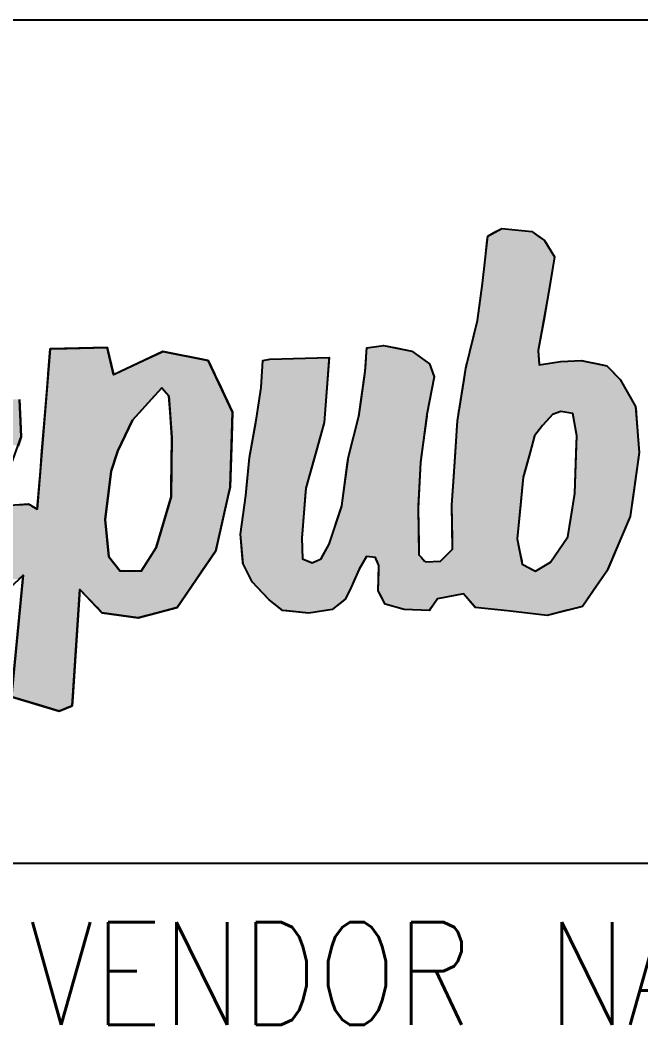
# Model space of a CAD drawing. Extents: x 2091.8 to 2122.7, y 1552.4 to 1562.7.
# Drawn here: x 2104.7977 to 2105.0606, y 1556.2652 to 1556.6903 of the extents above; entities that cross this region are included whole.
import ezdxf
from ezdxf.enums import TextEntityAlignment as Align

# ---------------------------------------------------------------- set-up
doc = ezdxf.new("R2010")
doc.units = 0
doc.layers.get('0').update_dxf_attribs({"linetype": 'CONTINUOUS'})
doc.layers.add('TITLE_BLOCK', color=7, linetype='CONTINUOUS')
doc.styles.add('ANNOTATIVE', font='txt.shx')

# ---------------------------------------------------------------- blocks, each defined once
blk = doc.blocks.new('*U75')
at = {"color": 216, "linetype": 'CONTINUOUS'}
for p, q in [((4615.96, 1089.03), (4617.52, 1108.32)), ((4617.52, 1108.32), (4630.28, 1108.61)), ((4630.28, 1108.61), (4661.33, 1109.31)), ((4661.33, 1109.31), (4661.49, 1108.61)), ((4661.49, 1108.61), (4661.56, 1108.32)), ((4661.56, 1108.32), (4666.16, 1089.03)), ((4689.43, 1099.37), (4703.05, 1105.81)), ((4703.05, 1105.81), (4704.14, 1106.33)), ((4704.14, 1106.33), (4706.73, 1105.81)), ((4706.73, 1105.81), (4738.99, 1099.37)), ((4667.58, 1089.03), (4689.43, 1099.37)), ((4738.99, 1099.37), (4743.9, 1089.03)), ((4615.09, 1078.3), (4615.91, 1088.43)), ((4615.91, 1088.43), (4615.96, 1089.03)), ((4743.9, 1089.03), (4744.19, 1088.43)), ((4744.19, 1088.43), (4749.01, 1078.3)), ((4614.61, 1072.25), (4615.09, 1078.3)), ((4749.01, 1078.3), (4751.89, 1072.25)), ((4593.83, 1069.46), (4594.63, 1052.99)), ((4613.09, 1053.53), (4614.61, 1072.25)), ((4697.85, 1072.25), (4680.77, 1053.53)), ((4709.75, 1059.59), (4708.88, 1072.25)), ((4751.89, 1072.25), (4757.91, 1059.59)), ((4711.09, 1040.32), (4709.75, 1059.59)), ((4757.91, 1059.59), (4757.24, 1040.32)), ((4594.63, 1052.99), (4595.23, 1040.8)), ((4611.18, 1029.87), (4613.09, 1053.53)), ((4680.77, 1053.53), (4669.48, 1029.87)), ((4595.23, 1040.8), (4592.77, 1033.82)), ((4710.62, 1001.91), (4711.09, 1040.32)), ((4757.24, 1040.32), (4755.92, 1001.91)), ((4609.94, 1014.42), (4611.18, 1029.87)), ((4669.48, 1029.87), (4664.5, 1014.42)), ((4607.56, 985), (4609.94, 1014.42)), ((4664.5, 1014.42), (4660.83, 985)), ((4710.53, 994.64), (4710.62, 1001.91)), ((4755.92, 1001.91), (4754.28, 994.64)), ((4592.08, 988.36), (4600.83, 989.06)), ((4600.83, 989.06), (4601.99, 988.36)), ((4698.96, 955.56), (4710.53, 994.64)), ((4754.28, 994.64), (4745.5, 955.56)), ((4601.99, 988.36), (4603.15, 987.66)), ((4603.15, 987.66), (4607.56, 985)), ((4660.83, 985), (4659.83, 977.02)), ((4659.83, 977.02), (4660.56, 969.49)), ((4660.56, 969.49), (4662.59, 948.4)), ((4687.39, 937.39), (4697.45, 953.18)), ((4697.45, 953.18), (4698.96, 955.56)), ((4744.96, 953.18), (4734.19, 937.39)), ((4745.5, 955.56), (4744.96, 953.18)), ((4662.59, 948.4), (4666.42, 943.62)), ((4666.42, 943.62), (4671.41, 937.39)), ((4734.19, 937.39), (4732.07, 934.28)), ((4596.61, 934.28), (4593.24, 931.04)), ((4595.56, 923.34), (4596.61, 934.28)), ((4732.07, 934.28), (4724.6, 923.34)), ((4587.65, 840.8), (4595.56, 923.34)), ((4640.42, 923.34), (4634.91, 840.8)), ((4653.58, 909.42), (4640.42, 923.34)), ((4724.6, 923.34), (4715.09, 909.42)), ((4657.34, 905.44), (4653.58, 909.42)), ((4685.22, 901.47), (4657.34, 905.44)), ((4700.16, 905.44), (4685.22, 901.47)), ((4715.09, 909.42), (4700.16, 905.44)), ((4611.09, 833.84), (4587.65, 840.8)), ((4634.91, 840.8), (4634.44, 833.84)), ((4624.49, 829.86), (4611.09, 833.84)), ((4634.44, 833.84), (4624.49, 829.86))]:
    blk.add_line(p, q, dxfattribs=at)
at = {"color": 216, "linetype": 'CONTINUOUS', "extrusion": (0, 0, -1)}
for points in [[(-4617.52, 1108.32), (-4666.16, 1089.03), (-4615.96, 1089.03)], [(-4630.28, 1108.61), (-4661.56, 1108.32), (-4617.52, 1108.32)], [(-4617.52, 1108.32), (-4661.56, 1108.32), (-4666.16, 1089.03)], [(-4661.33, 1109.31), (-4661.49, 1108.61), (-4630.28, 1108.61)], [(-4630.28, 1108.61), (-4661.49, 1108.61), (-4661.56, 1108.32)], [(-4703.05, 1105.81), (-4738.99, 1099.37), (-4689.43, 1099.37)], [(-4704.14, 1106.33), (-4706.73, 1105.81), (-4703.05, 1105.81)], [(-4703.05, 1105.81), (-4706.73, 1105.81), (-4738.99, 1099.37)], [(-4689.43, 1099.37), (-4743.9, 1089.03), (-4667.58, 1089.03)], [(-4689.43, 1099.37), (-4738.99, 1099.37), (-4743.9, 1089.03)], [(-4615.91, 1088.43), (-4749.01, 1078.3), (-4615.09, 1078.3)], [(-4615.96, 1089.03), (-4666.31, 1088.43), (-4615.91, 1088.43)], [(-4615.91, 1088.43), (-4744.19, 1088.43), (-4749.01, 1078.3)], [(-4615.96, 1089.03), (-4666.16, 1089.03), (-4666.31, 1088.43)], [(-4667.58, 1089.03), (-4744.19, 1088.43), (-4666.31, 1088.43)], [(-4667.58, 1089.03), (-4743.9, 1089.03), (-4744.19, 1088.43)], [(-4615.09, 1078.3), (-4697.85, 1072.25), (-4614.61, 1072.25)], [(-4615.09, 1078.3), (-4703.37, 1078.3), (-4697.85, 1072.25)], [(-4703.37, 1078.3), (-4751.89, 1072.25), (-4708.88, 1072.25)], [(-4703.37, 1078.3), (-4749.01, 1078.3), (-4751.89, 1072.25)], [(-4557.81, 1069.46), (-4594.63, 1052.99), (-4556.2, 1052.99)], [(-4557.81, 1069.46), (-4593.83, 1069.46), (-4594.63, 1052.99)], [(-4614.61, 1072.25), (-4680.77, 1053.53), (-4613.09, 1053.53)], [(-4614.61, 1072.25), (-4697.85, 1072.25), (-4680.77, 1053.53)], [(-4708.88, 1072.25), (-4757.91, 1059.59), (-4709.75, 1059.59)], [(-4708.88, 1072.25), (-4751.89, 1072.25), (-4757.91, 1059.59)], [(-4709.75, 1059.59), (-4757.24, 1040.32), (-4711.09, 1040.32)], [(-4709.75, 1059.59), (-4757.91, 1059.59), (-4757.24, 1040.32)], [(-4556.2, 1052.99), (-4595.23, 1040.8), (-4552.6, 1040.8)], [(-4556.2, 1052.99), (-4594.63, 1052.99), (-4595.23, 1040.8)], [(-4613.09, 1053.53), (-4669.48, 1029.87), (-4611.18, 1029.87)], [(-4613.09, 1053.53), (-4680.77, 1053.53), (-4669.48, 1029.87)], [(-4552.6, 1040.8), (-4595.23, 1040.8), (-4592.77, 1033.82)], [(-4711.09, 1040.32), (-4755.92, 1001.91), (-4710.62, 1001.91)], [(-4711.09, 1040.32), (-4757.24, 1040.32), (-4755.92, 1001.91)], [(-4611.18, 1029.87), (-4664.5, 1014.42), (-4609.94, 1014.42)], [(-4611.18, 1029.87), (-4669.48, 1029.87), (-4664.5, 1014.42)], [(-4609.94, 1014.42), (-4660.83, 985), (-4607.56, 985)], [(-4609.94, 1014.42), (-4664.5, 1014.42), (-4660.83, 985)], [(-4710.62, 1001.91), (-4754.28, 994.64), (-4710.53, 994.64)], [(-4710.62, 1001.91), (-4755.92, 1001.91), (-4754.28, 994.64)], [(-4600.83, 989.06), (-4601.99, 988.36), (-4592.08, 988.36)], [(-4710.53, 994.64), (-4745.5, 955.56), (-4698.96, 955.56)], [(-4710.53, 994.64), (-4754.28, 994.64), (-4745.5, 955.56)], [(-4582.61, 985), (-4659.83, 977.02), (-4580.46, 977.02)], [(-4583.33, 987.66), (-4607.56, 985), (-4582.61, 985)], [(-4582.61, 985), (-4660.83, 985), (-4659.83, 977.02)], [(-4592.08, 988.36), (-4603.15, 987.66), (-4583.33, 987.66)], [(-4583.33, 987.66), (-4603.15, 987.66), (-4607.56, 985)], [(-4592.08, 988.36), (-4601.99, 988.36), (-4603.15, 987.66)], [(-4580.46, 977.02), (-4660.56, 969.49), (-4578.43, 969.49)], [(-4580.46, 977.02), (-4659.83, 977.02), (-4660.56, 969.49)], [(-4578.43, 969.49), (-4662.59, 948.4), (-4568.16, 948.4)], [(-4578.43, 969.49), (-4660.56, 969.49), (-4662.59, 948.4)], [(-4697.45, 953.18), (-4734.19, 937.39), (-4687.39, 937.39)], [(-4698.96, 955.56), (-4744.96, 953.18), (-4697.45, 953.18)], [(-4697.45, 953.18), (-4744.96, 953.18), (-4734.19, 937.39)], [(-4698.96, 955.56), (-4745.5, 955.56), (-4744.96, 953.18)], [(-4565.83, 943.62), (-4671.41, 937.39), (-4551.63, 937.39)], [(-4568.16, 948.4), (-4666.42, 943.62), (-4565.83, 943.62)], [(-4565.83, 943.62), (-4666.42, 943.62), (-4671.41, 937.39)], [(-4568.16, 948.4), (-4662.59, 948.4), (-4666.42, 943.62)], [(-4551.63, 937.39), (-4732.07, 934.28), (-4544.54, 934.28)], [(-4551.63, 937.39), (-4734.19, 937.39), (-4732.07, 934.28)], [(-4544.54, 934.28), (-4596.61, 934.28), (-4593.24, 931.04)], [(-4596.61, 934.28), (-4724.6, 923.34), (-4595.56, 923.34)], [(-4596.61, 934.28), (-4732.07, 934.28), (-4724.6, 923.34)], [(-4595.56, 923.34), (-4634.91, 840.8), (-4587.65, 840.8)], [(-4595.56, 923.34), (-4640.42, 923.34), (-4634.91, 840.8)], [(-4640.42, 923.34), (-4715.09, 909.42), (-4653.58, 909.42)], [(-4640.42, 923.34), (-4724.6, 923.34), (-4715.09, 909.42)], [(-4653.58, 909.42), (-4700.16, 905.44), (-4657.34, 905.44)], [(-4653.58, 909.42), (-4715.09, 909.42), (-4700.16, 905.44)], [(-4657.34, 905.44), (-4700.16, 905.44), (-4685.22, 901.47)], [(-4587.65, 840.8), (-4634.44, 833.84), (-4611.09, 833.84)], [(-4587.65, 840.8), (-4634.91, 840.8), (-4634.44, 833.84)], [(-4611.09, 833.84), (-4634.44, 833.84), (-4624.49, 829.86)]]:
    blk.add_solid(points, dxfattribs=at)
blk = doc.blocks.new('*U76')
at = {"color": 216, "linetype": 'CONTINUOUS'}
for p, q in [((4954.16, 1195.09), (4960.5, 1198.54)), ((4960.5, 1198.54), (4965.02, 1201.01)), ((4965.02, 1201.01), (4988.22, 1198.54)), ((4988.22, 1198.54), (4993.06, 1195.09)), ((4952.43, 1179.14), (4953.78, 1191.61)), ((4953.78, 1191.61), (4954.16, 1195.09)), ((4993.06, 1195.09), (4997.93, 1191.61)), ((4997.93, 1191.61), (5005.56, 1179.14)), ((4950.21, 1158.62), (4952.43, 1179.14)), ((5005.56, 1179.14), (5002.2, 1158.62)), ((4948.36, 1145.19), (4950.21, 1158.62)), ((5002.2, 1158.62), (5000.01, 1145.19)), ((4946.26, 1130.03), (4948.36, 1145.19)), ((5000.01, 1145.19), (4997.25, 1130.03)), ((4940.67, 1107.07), (4946.26, 1130.03)), ((4997.25, 1130.03), (4993.07, 1107.07)), ((4860.31, 1096.79), (4860.99, 1106.65)), ((4860.99, 1106.65), (4861.16, 1109.12)), ((4861.16, 1109.12), (4874.12, 1110.97)), ((4874.12, 1110.97), (4883.38, 1109.12)), ((4883.38, 1109.12), (4895.72, 1106.65)), ((4895.72, 1106.65), (4909.31, 1096.79)), ((4938.17, 1096.79), (4940.67, 1107.07)), ((4993.07, 1107.07), (4993.72, 1096.79)), ((4779.76, 1078.7), (4781.14, 1099.45)), ((4781.14, 1099.45), (4786.47, 1100.49)), ((4786.47, 1100.49), (4832.15, 1101.72)), ((4831.98, 1099.45), (4830.44, 1078.7)), ((4832.05, 1100.49), (4831.98, 1099.45)), ((4832.15, 1101.72), (4832.05, 1100.49)), ((4998.57, 1096.79), (5010.42, 1098.76)), ((5010.42, 1098.76), (5026.35, 1099.45)), ((5026.35, 1099.45), (5026.37, 1099.45)), ((5026.37, 1099.45), (5026.38, 1099.45)), ((5026.38, 1099.45), (5029.61, 1098.76)), ((5029.61, 1098.76), (5038.82, 1096.79)), ((4859.31, 1086.92), (4859.92, 1091.24)), ((4859.92, 1091.24), (4860.31, 1096.79)), ((4909.31, 1096.79), (4911.39, 1091.24)), ((4911.39, 1091.24), (4913.01, 1086.92)), ((4936, 1084.9), (4937.38, 1093.56)), ((4937.38, 1093.56), (4937.8, 1095.29)), ((4937.8, 1095.29), (4937.97, 1095.99)), ((4937.97, 1095.99), (4938.17, 1096.79)), ((5038.82, 1096.79), (5042.56, 1095.99)), ((5042.56, 1095.99), (5045.8, 1095.29)), ((5045.8, 1095.29), (5047.54, 1093.56)), ((5047.54, 1093.56), (5056.21, 1084.9)), ((4855.16, 1057.95), (4859.31, 1086.92)), ((4913.01, 1086.92), (4907.45, 1057.95)), ((4932.68, 1064.11), (4936, 1084.9)), ((5056.21, 1084.9), (5068, 1064.11)), ((4776.29, 1055.18), (4779.76, 1078.7)), ((4830.44, 1078.7), (4828.69, 1055.18)), ((4931.69, 1057.88), (4932.06, 1060.22)), ((4932.06, 1060.22), (4932.68, 1064.11)), ((5010.36, 1060.22), (5004.13, 1057.88)), ((5019.7, 1058.66), (5010.36, 1060.22)), ((5022.82, 1041.56), (5019.7, 1058.66)), ((5068, 1064.11), (5068.31, 1060.22)), ((5068.31, 1060.22), (5068.43, 1058.66)), ((5068.43, 1058.66), (5069.77, 1041.56)), ((4770.75, 1024.74), (4775.67, 1051.78)), ((4775.67, 1051.78), (4776.29, 1055.18)), ((4828.44, 1051.78), (4820.85, 1024.74)), ((4828.69, 1055.18), (4828.44, 1051.78)), ((4846.96, 1025.27), (4854.99, 1056.71)), ((4854.99, 1056.71), (4855.16, 1057.95)), ((4907.29, 1056.71), (4903.09, 1025.27)), ((4907.45, 1057.95), (4907.29, 1056.71)), ((4930.67, 1049.33), (4930.91, 1053.01)), ((4930.91, 1053.01), (4931.69, 1057.88)), ((4999.7, 1053.01), (4996.35, 1049.33)), ((5004.13, 1057.88), (4999.7, 1053.01)), ((4930.18, 1041.56), (4930.67, 1049.33)), ((4996.35, 1049.33), (4990.12, 1041.56)), ((4929.37, 1028.87), (4930.18, 1041.56)), ((4990.12, 1041.56), (4986.86, 1028.87)), ((5022.37, 1028.77), (5022.82, 1041.56)), ((5069.77, 1041.56), (5070.78, 1028.77)), ((4928.44, 1014.17), (4929.37, 1028.87)), ((4986.86, 1028.87), (4982.8, 1014.17)), ((5021.26, 997.24), (5022.37, 1028.77)), ((5070.78, 1028.77), (5066.33, 997.24)), ((4768.51, 1001.23), (4770.75, 1024.74)), ((4820.85, 1024.74), (4814.25, 1001.23)), ((4842.02, 987.66), (4846.39, 1020.96)), ((4846.39, 1020.96), (4846.96, 1025.27)), ((4902.51, 1020.96), (4900.76, 987.66)), ((4903.09, 1025.27), (4902.51, 1020.96)), ((4928.12, 1009.68), (4928.44, 1014.17)), ((4982.8, 1014.17), (4981.56, 1009.68)), ((4926.59, 988.28), (4928.12, 1009.68)), ((4981.56, 1009.68), (4979.45, 988.28)), ((4767.98, 995.69), (4768.51, 1001.23)), ((4814.25, 1001.23), (4813.8, 995.69)), ((5018.38, 979.57), (5021.26, 997.24)), ((5066.33, 997.24), (5063.84, 979.57)), ((4763.83, 965.95), (4767.98, 995.69)), ((4813.8, 995.69), (4811.4, 965.95)), ((4832.15, 958.07), (4841.41, 985.82)), ((4841.41, 985.82), (4842.02, 987.66)), ((4900.76, 987.66), (4900.66, 985.82)), ((4900.66, 985.82), (4901.14, 958.07)), ((4927.06, 962.25), (4926.59, 988.28)), ((4979.45, 988.28), (4976.89, 962.25)), ((5015.81, 963.8), (5018.38, 979.57)), ((5063.84, 979.57), (5057.11, 963.8)), ((4764.09, 963.01), (4763.83, 965.95)), ((4811.4, 965.95), (4811.16, 963.01)), ((4765.55, 946.98), (4764.09, 963.01)), ((4811.16, 963.01), (4811.78, 946.98)), ((4827.69, 950.06), (4832.15, 958.07)), ((4901.14, 958.07), (4901.28, 950.06)), ((4927.21, 954.37), (4927.06, 962.25)), ((4976.89, 962.25), (4978.46, 954.37)), ((5002.58, 944.37), (5015.81, 963.8)), ((5057.11, 963.8), (5048.82, 944.37)), ((4917.95, 945.13), (4927.21, 954.37)), ((4978.46, 954.37), (4980.32, 945.13)), ((4765.79, 944.37), (4765.55, 946.98)), ((4765.84, 943.89), (4765.79, 944.37)), ((4765.91, 943.12), (4765.84, 943.89)), ((4767.98, 938.97), (4765.91, 943.12)), ((4811.78, 946.98), (4818.05, 944.37)), ((4820.23, 944.37), (4825.97, 946.98)), ((4825.97, 946.98), (4826.91, 948.65)), ((4826.91, 948.65), (4827.69, 950.06)), ((4857.62, 943.12), (4855.25, 938.97)), ((4858.07, 943.89), (4857.62, 943.12)), ((4858.34, 944.37), (4858.07, 943.89)), ((4859.83, 946.98), (4858.34, 944.37)), ((4860.79, 948.65), (4859.83, 946.98)), ((4867.71, 947.96), (4860.79, 948.65)), ((4868.97, 945.13), (4867.71, 947.96)), ((4869.25, 944.51), (4868.97, 945.13)), ((4870, 942.81), (4869.25, 944.51)), ((4870.48, 941.74), (4870, 942.81)), ((4901.28, 950.06), (4902.53, 948.65)), ((4902.53, 948.65), (4903.15, 947.96)), ((4903.15, 947.96), (4905.67, 945.13)), ((4980.32, 945.13), (4980.44, 944.51)), ((4980.44, 944.51), (4980.78, 942.81)), ((4980.78, 942.81), (4982.78, 941.74)), ((4993.57, 938.97), (5002.58, 944.37)), ((5048.82, 944.37), (5046.51, 938.97)), ((4772.83, 929.28), (4767.98, 938.97)), ((4855.25, 938.97), (4850.88, 929.28)), ((4869.79, 922.37), (4870.32, 937.3)), ((4870.32, 937.3), (4870.33, 937.37)), ((4870.33, 937.37), (4870.38, 938.97)), ((4870.38, 938.97), (4870.48, 941.74)), ((4982.78, 941.74), (4987.93, 938.97)), ((5045.8, 937.3), (5035.45, 922.37)), ((5045.83, 937.37), (5045.8, 937.3)), ((5046.51, 938.97), (5045.83, 937.37)), ((4776.78, 925.13), (4772.83, 929.28)), ((4850.88, 929.28), (4849.01, 925.13)), ((4785.33, 916.14), (4776.78, 925.13)), ((4849.01, 925.13), (4844.86, 916.14)), ((4871.07, 919.98), (4869.79, 922.37)), ((4873.11, 916.14), (4871.07, 919.98)), ((4935.49, 919.98), (4915.5, 916.14)), ((4943.9, 910.27), (4935.49, 919.98)), ((5033.79, 919.98), (5027.07, 910.27)), ((5035.45, 922.37), (5033.79, 919.98)), ((4785.99, 915.45), (4785.33, 916.14)), ((4795.51, 907.84), (4785.99, 915.45)), ((4843.99, 915.45), (4834.47, 907.84)), ((4844.86, 916.14), (4843.99, 915.45)), ((4875.33, 911.99), (4873.11, 916.14)), ((4889.88, 907.84), (4875.33, 911.99)), ((4912.62, 911.99), (4909.75, 907.84)), ((4915.5, 916.14), (4912.62, 911.99)), ((4796.38, 907.15), (4795.51, 907.84)), ((4799.66, 906.81), (4796.38, 907.15)), ((4816.46, 905.07), (4799.66, 906.81)), ((4827.76, 906.81), (4816.46, 905.07)), ((4829.97, 907.15), (4827.76, 906.81)), ((4834.47, 907.84), (4829.97, 907.15)), ((4909.27, 907.15), (4889.88, 907.84)), ((4909.75, 907.84), (4909.27, 907.15)), ((4944.51, 909.58), (4943.9, 910.27)), ((4969.48, 906.81), (4944.51, 909.58)), ((4984.78, 905.07), (4969.48, 906.81)), ((5000.01, 903.35), (4984.78, 905.07)), ((5006.76, 905.07), (5000.01, 903.35)), ((5013.54, 906.81), (5006.76, 905.07)), ((5024.36, 909.58), (5013.54, 906.81)), ((5027.07, 910.27), (5024.36, 909.58))]:
    blk.add_line(p, q, dxfattribs=at)
at = {"color": 216, "linetype": 'CONTINUOUS', "extrusion": (0, 0, -1)}
for points in [[(-4960.5, 1198.54), (-4993.06, 1195.09), (-4954.16, 1195.09)], [(-4965.02, 1201.01), (-4988.22, 1198.54), (-4960.5, 1198.54)], [(-4960.5, 1198.54), (-4988.22, 1198.54), (-4993.06, 1195.09)], [(-4953.78, 1191.61), (-5005.56, 1179.14), (-4952.43, 1179.14)], [(-4954.16, 1195.09), (-4997.93, 1191.61), (-4953.78, 1191.61)], [(-4953.78, 1191.61), (-4997.93, 1191.61), (-5005.56, 1179.14)], [(-4954.16, 1195.09), (-4993.06, 1195.09), (-4997.93, 1191.61)], [(-4952.43, 1179.14), (-5002.2, 1158.62), (-4950.21, 1158.62)], [(-4952.43, 1179.14), (-5005.56, 1179.14), (-5002.2, 1158.62)], [(-4950.21, 1158.62), (-5000.01, 1145.19), (-4948.36, 1145.19)], [(-4950.21, 1158.62), (-5002.2, 1158.62), (-5000.01, 1145.19)], [(-4948.36, 1145.19), (-4997.25, 1130.03), (-4946.26, 1130.03)], [(-4948.36, 1145.19), (-5000.01, 1145.19), (-4997.25, 1130.03)], [(-4946.26, 1130.03), (-4993.07, 1107.07), (-4940.67, 1107.07)], [(-4946.26, 1130.03), (-4997.25, 1130.03), (-4993.07, 1107.07)], [(-4860.99, 1106.65), (-4909.31, 1096.79), (-4860.31, 1096.79)], [(-4861.16, 1109.12), (-4895.72, 1106.65), (-4860.99, 1106.65)], [(-4860.99, 1106.65), (-4895.72, 1106.65), (-4909.31, 1096.79)], [(-4874.12, 1110.97), (-4883.38, 1109.12), (-4861.16, 1109.12)], [(-4861.16, 1109.12), (-4883.38, 1109.12), (-4895.72, 1106.65)], [(-4940.67, 1107.07), (-4993.72, 1096.79), (-4938.17, 1096.79)], [(-4940.67, 1107.07), (-4993.07, 1107.07), (-4993.72, 1096.79)], [(-4781.14, 1099.45), (-4830.44, 1078.7), (-4779.76, 1078.7)], [(-4786.47, 1100.49), (-4831.98, 1099.45), (-4781.14, 1099.45)], [(-4781.14, 1099.45), (-4831.98, 1099.45), (-4830.44, 1078.7)], [(-4832.15, 1101.72), (-4832.05, 1100.49), (-4786.47, 1100.49)], [(-4786.47, 1100.49), (-4832.05, 1100.49), (-4831.98, 1099.45)], [(-5010.42, 1098.76), (-5038.82, 1096.79), (-4998.57, 1096.79)], [(-5026.35, 1099.45), (-5029.61, 1098.76), (-5010.42, 1098.76)], [(-5010.42, 1098.76), (-5029.61, 1098.76), (-5038.82, 1096.79)], [(-5026.37, 1099.45), (-5026.38, 1099.45), (-5026.35, 1099.45)], [(-5026.35, 1099.45), (-5026.38, 1099.45), (-5029.61, 1098.76)], [(-4859.92, 1091.24), (-4913.01, 1086.92), (-4859.31, 1086.92)], [(-4860.31, 1096.79), (-4911.39, 1091.24), (-4859.92, 1091.24)], [(-4859.92, 1091.24), (-4911.39, 1091.24), (-4913.01, 1086.92)], [(-4860.31, 1096.79), (-4909.31, 1096.79), (-4911.39, 1091.24)], [(-4937.38, 1093.56), (-5056.21, 1084.9), (-4936, 1084.9)], [(-4937.8, 1095.29), (-5047.54, 1093.56), (-4937.38, 1093.56)], [(-4937.38, 1093.56), (-5047.54, 1093.56), (-5056.21, 1084.9)], [(-4937.97, 1095.99), (-5045.8, 1095.29), (-4937.8, 1095.29)], [(-4937.8, 1095.29), (-5045.8, 1095.29), (-5047.54, 1093.56)], [(-4938.17, 1096.79), (-4993.77, 1095.99), (-4937.97, 1095.99)], [(-4937.97, 1095.99), (-5042.56, 1095.99), (-5045.8, 1095.29)], [(-4938.17, 1096.79), (-4993.72, 1096.79), (-4993.77, 1095.99)], [(-4998.57, 1096.79), (-5042.56, 1095.99), (-4993.77, 1095.99)], [(-4998.57, 1096.79), (-5038.82, 1096.79), (-5042.56, 1095.99)], [(-4859.31, 1086.92), (-4907.45, 1057.95), (-4855.16, 1057.95)], [(-4859.31, 1086.92), (-4913.01, 1086.92), (-4907.45, 1057.95)], [(-4936, 1084.9), (-5068, 1064.11), (-4932.68, 1064.11)], [(-4936, 1084.9), (-5056.21, 1084.9), (-5068, 1064.11)], [(-4779.76, 1078.7), (-4828.69, 1055.18), (-4776.29, 1055.18)], [(-4779.76, 1078.7), (-4830.44, 1078.7), (-4828.69, 1055.18)], [(-4932.06, 1060.22), (-5004.13, 1057.88), (-4931.69, 1057.88)], [(-4932.68, 1064.11), (-5068.31, 1060.22), (-4932.06, 1060.22)], [(-4932.06, 1060.22), (-5010.36, 1060.22), (-5004.13, 1057.88)], [(-4932.68, 1064.11), (-5068, 1064.11), (-5068.31, 1060.22)], [(-5010.36, 1060.22), (-5068.43, 1058.66), (-5019.7, 1058.66)], [(-5010.36, 1060.22), (-5068.31, 1060.22), (-5068.43, 1058.66)], [(-5019.7, 1058.66), (-5069.77, 1041.56), (-5022.82, 1041.56)], [(-5019.7, 1058.66), (-5068.43, 1058.66), (-5069.77, 1041.56)], [(-4775.67, 1051.78), (-4820.85, 1024.74), (-4770.75, 1024.74)], [(-4776.29, 1055.18), (-4828.44, 1051.78), (-4775.67, 1051.78)], [(-4775.67, 1051.78), (-4828.44, 1051.78), (-4820.85, 1024.74)], [(-4776.29, 1055.18), (-4828.69, 1055.18), (-4828.44, 1051.78)], [(-4854.99, 1056.71), (-4903.09, 1025.27), (-4846.96, 1025.27)], [(-4855.16, 1057.95), (-4907.29, 1056.71), (-4854.99, 1056.71)], [(-4854.99, 1056.71), (-4907.29, 1056.71), (-4903.09, 1025.27)], [(-4855.16, 1057.95), (-4907.45, 1057.95), (-4907.29, 1056.71)], [(-4930.91, 1053.01), (-4996.35, 1049.33), (-4930.67, 1049.33)], [(-4931.69, 1057.88), (-4999.7, 1053.01), (-4930.91, 1053.01)], [(-4930.91, 1053.01), (-4999.7, 1053.01), (-4996.35, 1049.33)], [(-4931.69, 1057.88), (-5004.13, 1057.88), (-4999.7, 1053.01)], [(-4930.67, 1049.33), (-4990.12, 1041.56), (-4930.18, 1041.56)], [(-4930.67, 1049.33), (-4996.35, 1049.33), (-4990.12, 1041.56)], [(-4930.18, 1041.56), (-4986.86, 1028.87), (-4929.37, 1028.87)], [(-4930.18, 1041.56), (-4990.12, 1041.56), (-4986.86, 1028.87)], [(-5022.82, 1041.56), (-5070.78, 1028.77), (-5022.37, 1028.77)], [(-5022.82, 1041.56), (-5069.77, 1041.56), (-5070.78, 1028.77)], [(-4929.37, 1028.87), (-4982.8, 1014.17), (-4928.44, 1014.17)], [(-4929.37, 1028.87), (-4986.86, 1028.87), (-4982.8, 1014.17)], [(-5022.37, 1028.77), (-5066.33, 997.24), (-5021.26, 997.24)], [(-5022.37, 1028.77), (-5070.78, 1028.77), (-5066.33, 997.24)], [(-4770.75, 1024.74), (-4814.25, 1001.23), (-4768.51, 1001.23)], [(-4770.75, 1024.74), (-4820.85, 1024.74), (-4814.25, 1001.23)], [(-4846.39, 1020.96), (-4900.76, 987.66), (-4842.02, 987.66)], [(-4846.96, 1025.27), (-4902.51, 1020.96), (-4846.39, 1020.96)], [(-4846.39, 1020.96), (-4902.51, 1020.96), (-4900.76, 987.66)], [(-4846.96, 1025.27), (-4903.09, 1025.27), (-4902.51, 1020.96)], [(-4928.44, 1014.17), (-4981.56, 1009.68), (-4928.12, 1009.68)], [(-4928.44, 1014.17), (-4982.8, 1014.17), (-4981.56, 1009.68)], [(-4928.12, 1009.68), (-4979.45, 988.28), (-4926.59, 988.28)], [(-4928.12, 1009.68), (-4981.56, 1009.68), (-4979.45, 988.28)], [(-4768.51, 1001.23), (-4813.8, 995.69), (-4767.98, 995.69)], [(-4768.51, 1001.23), (-4814.25, 1001.23), (-4813.8, 995.69)], [(-5021.26, 997.24), (-5063.84, 979.57), (-5018.38, 979.57)], [(-5021.26, 997.24), (-5066.33, 997.24), (-5063.84, 979.57)], [(-4767.98, 995.69), (-4811.4, 965.95), (-4763.83, 965.95)], [(-4767.98, 995.69), (-4813.8, 995.69), (-4811.4, 965.95)], [(-4841.41, 985.82), (-4901.14, 958.07), (-4832.15, 958.07)], [(-4842.02, 987.66), (-4900.66, 985.82), (-4841.41, 985.82)], [(-4841.41, 985.82), (-4900.66, 985.82), (-4901.14, 958.07)], [(-4842.02, 987.66), (-4900.76, 987.66), (-4900.66, 985.82)], [(-4926.59, 988.28), (-4976.89, 962.25), (-4927.06, 962.25)], [(-4926.59, 988.28), (-4979.45, 988.28), (-4976.89, 962.25)], [(-5018.38, 979.57), (-5057.11, 963.8), (-5015.81, 963.8)], [(-5018.38, 979.57), (-5063.84, 979.57), (-5057.11, 963.8)], [(-4763.83, 965.95), (-4811.16, 963.01), (-4764.09, 963.01)], [(-4763.83, 965.95), (-4811.4, 965.95), (-4811.16, 963.01)], [(-4764.09, 963.01), (-4811.78, 946.98), (-4765.55, 946.98)], [(-4764.09, 963.01), (-4811.16, 963.01), (-4811.78, 946.98)], [(-4832.15, 958.07), (-4901.28, 950.06), (-4827.69, 950.06)], [(-4832.15, 958.07), (-4901.14, 958.07), (-4901.28, 950.06)], [(-4927.06, 962.25), (-4978.46, 954.37), (-4927.21, 954.37)], [(-4927.06, 962.25), (-4976.89, 962.25), (-4978.46, 954.37)], [(-5015.81, 963.8), (-5048.82, 944.37), (-5002.58, 944.37)], [(-5015.81, 963.8), (-5057.11, 963.8), (-5048.82, 944.37)], [(-4927.21, 954.37), (-4980.32, 945.13), (-4917.95, 945.13)], [(-4927.21, 954.37), (-4978.46, 954.37), (-4980.32, 945.13)], [(-4765.55, 946.98), (-4818.05, 944.37), (-4765.79, 944.37)], [(-4765.55, 946.98), (-4811.78, 946.98), (-4818.05, 944.37)], [(-4765.79, 944.37), (-4819.19, 943.89), (-4765.84, 943.89)], [(-4765.79, 944.37), (-4818.05, 944.37), (-4819.19, 943.89)], [(-4765.84, 943.89), (-4857.62, 943.12), (-4765.91, 943.12)], [(-4765.84, 943.89), (-4858.07, 943.89), (-4857.62, 943.12)], [(-4765.91, 943.12), (-4855.25, 938.97), (-4767.98, 938.97)], [(-4765.91, 943.12), (-4857.62, 943.12), (-4855.25, 938.97)], [(-4820.23, 944.37), (-4858.07, 943.89), (-4819.19, 943.89)], [(-4825.97, 946.98), (-4858.34, 944.37), (-4820.23, 944.37)], [(-4820.23, 944.37), (-4858.34, 944.37), (-4858.07, 943.89)], [(-4826.91, 948.65), (-4859.83, 946.98), (-4825.97, 946.98)], [(-4825.97, 946.98), (-4859.83, 946.98), (-4858.34, 944.37)], [(-4827.69, 950.06), (-4902.53, 948.65), (-4826.91, 948.65)], [(-4826.91, 948.65), (-4860.79, 948.65), (-4859.83, 946.98)], [(-4827.69, 950.06), (-4901.28, 950.06), (-4902.53, 948.65)], [(-4860.79, 948.65), (-4903.15, 947.96), (-4867.71, 947.96)], [(-4860.79, 948.65), (-4902.53, 948.65), (-4903.15, 947.96)], [(-4867.71, 947.96), (-4905.67, 945.13), (-4868.97, 945.13)], [(-4867.71, 947.96), (-4903.15, 947.96), (-4905.67, 945.13)], [(-4868.97, 945.13), (-4906.22, 944.51), (-4869.25, 944.51)], [(-4868.97, 945.13), (-4905.67, 945.13), (-4906.22, 944.51)], [(-4869.25, 944.51), (-4980.78, 942.81), (-4870, 942.81)], [(-4869.25, 944.51), (-4980.44, 944.51), (-4980.78, 942.81)], [(-4870, 942.81), (-4982.78, 941.74), (-4870.48, 941.74)], [(-4870, 942.81), (-4980.78, 942.81), (-4982.78, 941.74)], [(-4917.95, 945.13), (-4980.44, 944.51), (-4906.22, 944.51)], [(-4917.95, 945.13), (-4980.32, 945.13), (-4980.44, 944.51)], [(-5002.58, 944.37), (-5046.51, 938.97), (-4993.57, 938.97)], [(-5002.58, 944.37), (-5048.82, 944.37), (-5046.51, 938.97)], [(-4767.98, 938.97), (-4850.88, 929.28), (-4772.83, 929.28)], [(-4767.98, 938.97), (-4855.25, 938.97), (-4850.88, 929.28)], [(-4870.32, 937.3), (-5035.45, 922.37), (-4869.79, 922.37)], [(-4870.33, 937.37), (-5045.8, 937.3), (-4870.32, 937.3)], [(-4870.32, 937.3), (-5045.8, 937.3), (-5035.45, 922.37)], [(-4870.38, 938.97), (-4990.9, 937.37), (-4870.33, 937.37)], [(-4870.33, 937.37), (-5045.83, 937.37), (-5045.8, 937.3)], [(-4870.48, 941.74), (-4987.93, 938.97), (-4870.38, 938.97)], [(-4870.38, 938.97), (-4987.93, 938.97), (-4990.9, 937.37)], [(-4870.48, 941.74), (-4982.78, 941.74), (-4987.93, 938.97)], [(-4993.57, 938.97), (-5045.83, 937.37), (-4990.9, 937.37)], [(-4993.57, 938.97), (-5046.51, 938.97), (-5045.83, 937.37)], [(-4772.83, 929.28), (-4849.01, 925.13), (-4776.78, 925.13)], [(-4772.83, 929.28), (-4850.88, 929.28), (-4849.01, 925.13)], [(-4776.78, 925.13), (-4844.86, 916.14), (-4785.33, 916.14)], [(-4776.78, 925.13), (-4849.01, 925.13), (-4844.86, 916.14)], [(-4869.79, 922.37), (-5033.79, 919.98), (-4871.07, 919.98)], [(-4869.79, 922.37), (-5035.45, 922.37), (-5033.79, 919.98)], [(-4871.07, 919.98), (-4915.5, 916.14), (-4873.11, 916.14)], [(-4871.07, 919.98), (-4935.49, 919.98), (-4915.5, 916.14)], [(-4935.49, 919.98), (-5027.07, 910.27), (-4943.9, 910.27)], [(-4935.49, 919.98), (-5033.79, 919.98), (-5027.07, 910.27)], [(-4785.33, 916.14), (-4843.99, 915.45), (-4785.99, 915.45)], [(-4785.33, 916.14), (-4844.86, 916.14), (-4843.99, 915.45)], [(-4785.99, 915.45), (-4834.47, 907.84), (-4795.51, 907.84)], [(-4785.99, 915.45), (-4843.99, 915.45), (-4834.47, 907.84)], [(-4873.11, 916.14), (-4912.62, 911.99), (-4875.33, 911.99)], [(-4873.11, 916.14), (-4915.5, 916.14), (-4912.62, 911.99)], [(-4875.33, 911.99), (-4909.75, 907.84), (-4889.88, 907.84)], [(-4875.33, 911.99), (-4912.62, 911.99), (-4909.75, 907.84)], [(-4795.51, 907.84), (-4829.97, 907.15), (-4796.38, 907.15)], [(-4795.51, 907.84), (-4834.47, 907.84), (-4829.97, 907.15)], [(-4796.38, 907.15), (-4827.76, 906.81), (-4799.66, 906.81)], [(-4796.38, 907.15), (-4829.97, 907.15), (-4827.76, 906.81)], [(-4799.66, 906.81), (-4827.76, 906.81), (-4816.46, 905.07)], [(-4889.88, 907.84), (-4909.75, 907.84), (-4909.27, 907.15)], [(-4943.9, 910.27), (-5024.36, 909.58), (-4944.51, 909.58)], [(-4943.9, 910.27), (-5027.07, 910.27), (-5024.36, 909.58)], [(-4944.51, 909.58), (-5013.54, 906.81), (-4969.48, 906.81)], [(-4944.51, 909.58), (-5024.36, 909.58), (-5013.54, 906.81)], [(-4969.48, 906.81), (-5006.76, 905.07), (-4984.78, 905.07)], [(-4969.48, 906.81), (-5013.54, 906.81), (-5006.76, 905.07)], [(-4984.78, 905.07), (-5006.76, 905.07), (-5000.01, 903.35)]]:
    blk.add_solid(points, dxfattribs=at)
blk = doc.blocks.new('MYREPUBLIC')
at = {"color": 216}
for points in [[(4786.47, 1100.49), (4832.15, 1101.72), (4828.44, 1051.78), (4814.25, 1001.23), (4811.16, 963.01), (4811.78, 946.98), (4819.19, 943.89), (4825.97, 946.98), (4832.15, 958.07), (4842.02, 987.66), (4846.96, 1025.27), (4854.99, 1056.71), (4859.92, 1091.24), (4861.16, 1109.12), (4874.12, 1110.97), (4895.72, 1106.65), (4909.31, 1096.79), (4913.01, 1086.92), (4907.45, 1057.95), (4902.51, 1020.96), (4900.66, 985.82), (4901.28, 950.06), (4906.22, 944.51), (4917.95, 945.13), (4927.21, 954.37), (4926.59, 988.28), (4928.44, 1014.17), (4930.91, 1053.01), (4937.38, 1093.56), (4946.26, 1130.03), (4950.21, 1158.62), (4954.16, 1195.09), (4965.02, 1201.01), (4988.22, 1198.54), (4997.93, 1191.61), (5005.56, 1179.14), (5000.01, 1145.19), (4993.07, 1107.07), (4993.77, 1095.99), (5010.42, 1098.76), (5026.37, 1099.45), (5045.8, 1095.29), (5056.21, 1084.9), (5068, 1064.11), (5070.78, 1028.77), (5063.84, 979.57), (5045.8, 937.3), (5027.07, 910.27), (5000.01, 903.35), (4969.48, 906.81), (4944.51, 909.58), (4935.49, 919.98), (4915.5, 916.14), (4909.27, 907.15), (4889.88, 907.84), (4875.33, 911.99), (4869.79, 922.37), (4870.48, 941.74), (4867.71, 947.96), (4860.79, 948.65), (4855.25, 938.97), (4849.01, 925.13), (4844.86, 916.14), (4834.47, 907.84), (4816.46, 905.07), (4796.38, 907.15), (4785.99, 915.45), (4772.83, 929.28), (4765.91, 943.12), (4763.83, 965.95), (4767.98, 995.69), (4770.75, 1024.74), (4776.29, 1055.18), (4779.76, 1078.7), (4781.14, 1099.45)], [(4669.48, 1029.87), (4680.77, 1053.53), (4703.37, 1078.3), (4708.88, 1072.25), (4711.09, 1040.32), (4710.53, 994.64), (4698.96, 955.56), (4687.39, 937.39), (4671.41, 937.39), (4662.59, 948.4), (4659.83, 977.02), (4664.5, 1014.42)], [(4981.56, 1009.68), (4976.89, 962.25), (4980.78, 942.81), (4990.9, 937.37), (5002.58, 944.37), (5015.81, 963.8), (5021.26, 997.24), (5022.82, 1041.56), (5019.7, 1058.66), (5010.36, 1060.22), (5004.13, 1057.88), (4996.35, 1049.33), (4990.12, 1041.56), (4986.86, 1028.87)]]:
    blk.add_lwpolyline(points, close=True, dxfattribs=at)
for points in [[(4567.73, 906.44), (4596.61, 934.28), (4587.65, 840.8), (4624.49, 829.86), (4634.44, 833.84), (4640.42, 923.34), (4657.34, 905.44), (4685.22, 901.47), (4715.09, 909.42), (4744.96, 953.18), (4755.92, 1001.91), (4757.91, 1059.59), (4738.99, 1099.37), (4704.14, 1106.33), (4666.31, 1088.43), (4661.33, 1109.31), (4617.52, 1108.32), (4607.56, 985), (4600.83, 989.06), (4583.33, 987.66)], [(4586.83, 1017.03), (4595.23, 1040.8), (4593.83, 1069.46)]]:
    blk.add_lwpolyline(points, dxfattribs=at)
at = {"color": 216, "linetype": 'CONTINUOUS'}
for name in ['*U76', '*U75']:
    blk.add_blockref(name, (0, 0), dxfattribs=at)

msp = doc.modelspace()

# ---------------------------------------------------------------- linework, layer by layer
at = {"layer": 'TITLE_BLOCK', "color": 7, "linetype": 'CONTINUOUS'}
for p, q in [((2106.25265, 1556.6903), (2104.14068, 1556.6903)), ((2106.25265, 1556.33349), (2104.14068, 1556.33349))]:
    msp.add_line(p, q, dxfattribs=at)

# ---------------------------------------------------------------- block references
at = {"xscale": 0.000550258459674, "yscale": 0.000550258459674, "zscale": 0.000550258459674}
msp.add_blockref('MYREPUBLIC', (2102.26968, 1555.94132), dxfattribs=at)

# ---------------------------------------------------------------- texts
at = {"layer": 'TITLE_BLOCK', "color": 1, "style": 'ANNOTATIVE', "width": 0.819464}
msp.add_text('VENDOR NAME', height=0.043478, rotation=0.0009, dxfattribs=at).set_placement((2104.80143, 1556.30865), align=Align.TOP_LEFT)

doc.saveas('drawing.dxf')
